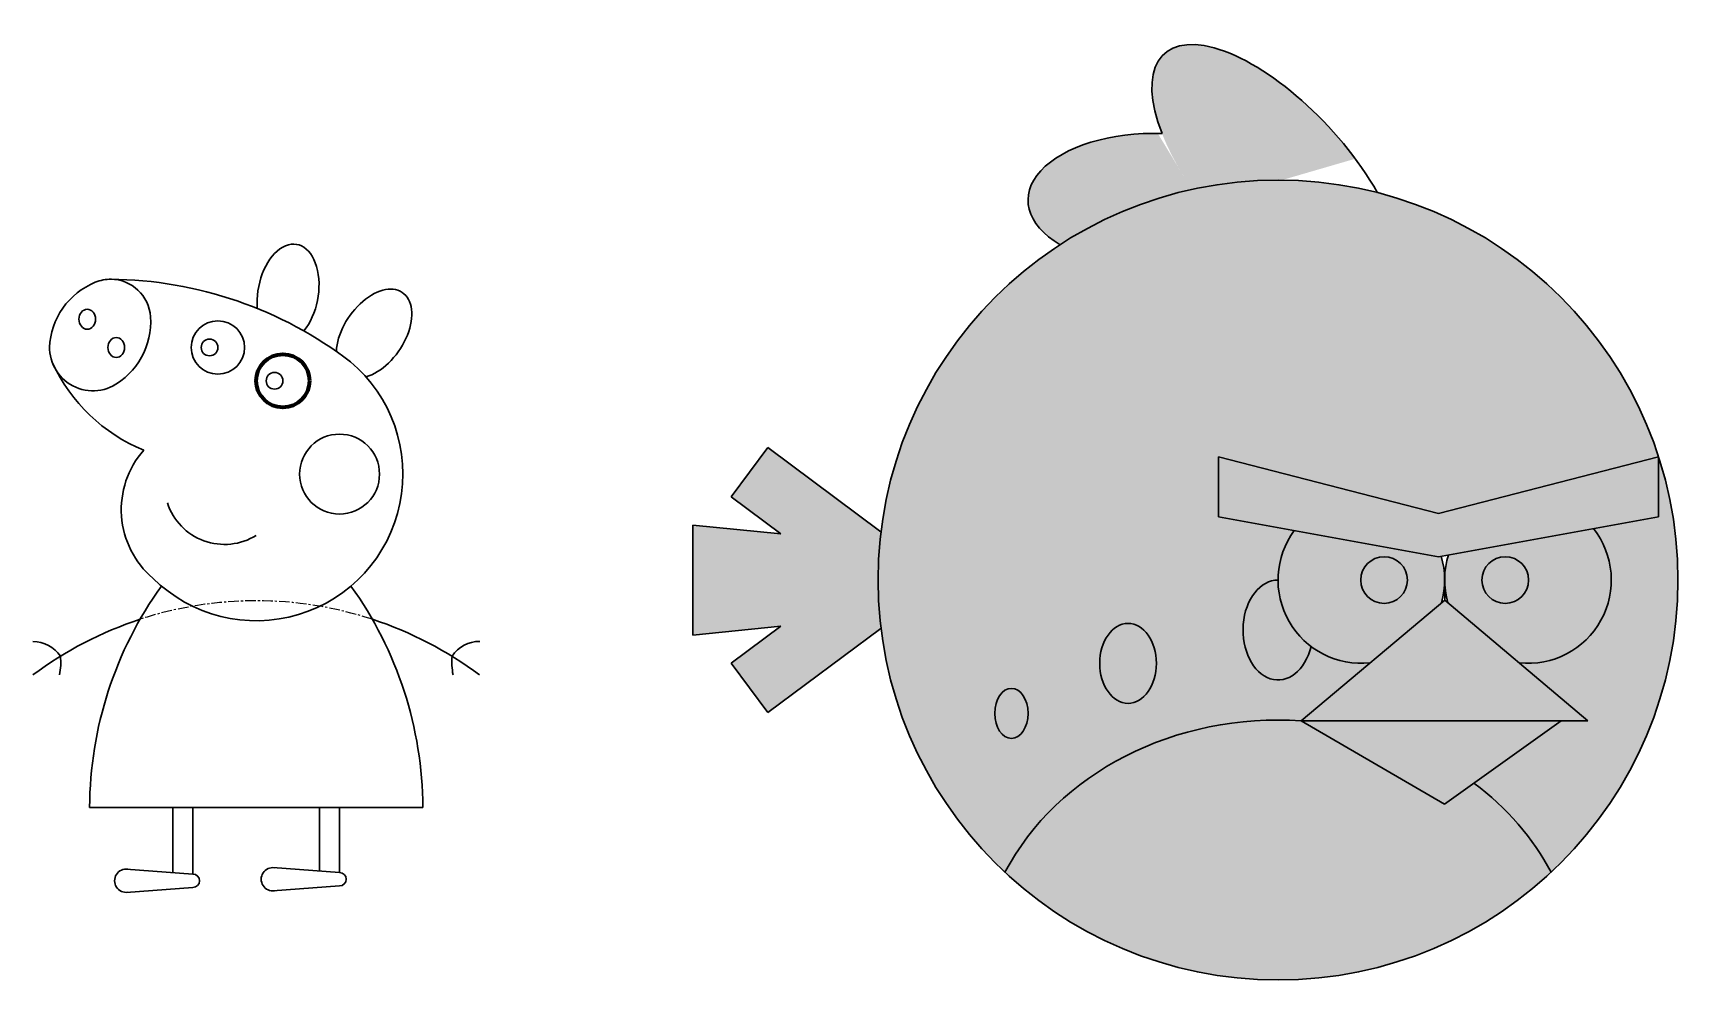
# Model space of a CAD drawing. Header units: millimetres. Extents: x 15 to 565, y 18 to 672.
# Drawn here: x 32.4 to 526, y 388 to 672.2 of the extents above; entities that cross this region are included whole.
import ezdxf

# ---------------------------------------------------------------- set-up
doc = ezdxf.new("R2010")
doc.units = ezdxf.units.MM
doc.header["$LTSCALE"] = 0.2
doc.linetypes.add('CENTER', pattern=[50.800000000000004, 31.75, -6.35, 6.35, -6.35])
doc.layers.add('中心线', color=1, linetype='CENTER')
doc.layers.add('可见的轮廓线', color=3, linetype='Continuous', lineweight=30)

msp = doc.modelspace()

# ---------------------------------------------------------------- hatches: boundary and pattern name
at = {"layer": '可见的轮廓线', "ltscale": 0.5, "true_color": 0x000000}
h = msp.add_hatch(color=18, dxfattribs=at)
h.dxf.hatch_style = 1
edge = h.paths.add_edge_path()
edge.add_ellipse((405.9958210047082, 628.0335457502799), major_axis=(-34.12566092430169, 37.90038609934717), ratio=0.4313725490196079, start_angle=243.4383516678046, end_angle=408.7253069091449)
edge.add_ellipse((368.4958210047082, 622.0236769020601), major_axis=(-37.5, 0), ratio=0.5333333333333333, start_angle=265.8695828718677, end_angle=401.9528516233726)
edge.add_arc((405.9958210047084, 508.0335457502802), 120, 75.58005865560591, 123.01815477047549, ccw=False)
h.paths.add_polyline_path([(256.8069146420908, 521.8714658379789), (230.3750839351285, 524.5335457502802), (230.3750839351285, 491.5335457502802), (256.8069146420905, 494.1956256625813), (241.8750839351285, 483.1108002022005), (252.8750839351285, 468.2932337584484), (286.8750839351285, 493.5335457502802, -0.03029159089376873), (285.9958210047084, 508.0335457502802, -0.03029159089376873), (286.8750839351285, 522.5335457502802), (252.8750839351285, 547.7738577421119), (241.8750839351285, 532.9562912983598)])
h.paths.add_polyline_path([(454.1492265605657, 515.0335457502802), (520.1492265605655, 527.0335457502802), (520.1492265605655, 545.0335457502802), (454.1492265605657, 528.0335457502802), (388.1492265605659, 545.0335457502802), (388.1492265605659, 527.0335457502802)])
h.paths.add_polyline_path([(444.8087968946147, 508.0335457502802, 1), (430.8087968946147, 508.0335457502802, 1)])
h.paths.add_polyline_path([(481.1828451148021, 508.0335457502802, 1), (467.1828451148021, 508.0335457502802, 1)])
at = {"layer": '可见的轮廓线', "ltscale": 0.5}
h = msp.add_hatch(color=1, dxfattribs=at)
h.dxf.hatch_style = 1
edge = h.paths.add_edge_path()
edge.add_line((388.1492265605659, 545.0335457502802), (454.1492265605657, 528.0335457502802))
edge.add_line((454.1492265605657, 528.0335457502802), (520.1492265605656, 545.0335457502802))
edge.add_arc((405.9958210047084, 508.0335457502802), 120, 17.95881809170456, 180)
edge.add_arc((405.9958210047084, 508.0335457502801), 120, 180, 226.9501613714837)
edge.add_ellipse((405.9958210047082, 388.0335457502802), major_axis=(90, 0), ratio=0.8666666666666667, start_angle=85.55931513740319, end_angle=155.5301031689287, ccw=False)
edge.add_line((412.9642510711135, 465.7993916104213), (433.5932423426142, 483.1688438137318))
edge.add_arc((430.9958210047085, 508.0335457502802), 25.00000000000002, 232.8867592355445, 275.96361330209584, ccw=False)
edge.add_ellipse((405.9958210047082, 493.0335457502802), major_axis=(2.273736754432321e-13, -15), ratio=0.7, start_angle=180, end_angle=430.787408249702, ccw=False)
edge.add_arc((430.9958210047084, 508.0335457502802), 25.00000000000003, 143.517500780441, 179.9999999999999, ccw=False)
edge.add_line((410.8948582672232, 522.8979763490697), (388.1492265605659, 527.0335457502802))
edge.add_line((388.1492265605659, 527.0335457502802), (388.1492265605659, 545.0335457502802))
edge = h.paths.add_edge_path(flags=16)
edge.add_ellipse((360.9958210047082, 483.0335457502802), major_axis=(0, 12), ratio=0.7083333333333334, start_angle=0, end_angle=360)
edge = h.paths.add_edge_path(flags=16)
edge.add_ellipse((325.9958210047082, 468.0335457502802), major_axis=(0, 7.5), ratio=0.6666666666666666, start_angle=0, end_angle=360)
edge = h.paths.add_edge_path()
edge.add_arc((405.9958210047084, 508.0335457502802), 120, 0, 17.95881809170479)
edge.add_line((520.1492265605655, 545.0335457502806), (520.1492265605655, 527.0335457502802))
edge.add_line((520.1492265605655, 527.0335457502802), (500.6470156187592, 523.4876892154062))
edge.add_arc((480.9958210047084, 508.0335457502802), 24.99999999999995, -96.05016517261163, 38.182310367956006, ccw=False)
edge.add_line((478.3608416501339, 483.1727958862683), (498.9642510711135, 465.7993916104213))
edge.add_line((498.9642510711135, 465.7993916104213), (490.9642510711135, 465.7993916104213))
edge.add_line((490.9642510711135, 465.7993916104213), (464.780348847387, 447.0966043077594))
edge.add_ellipse((405.9958210047082, 388.0335457502802), major_axis=(90, 0), ratio=0.8666666666666667, start_angle=24.469896831070912, end_angle=49.21961430000903, ccw=False)
edge.add_arc((405.9958210047084, 508.0335457502802), 120, 313.0498386285161, 360)
h = msp.add_hatch(color=0, dxfattribs=at)
h.dxf.hatch_style = 1
h.paths.add_polyline_path([(433.5932423426142, 483.1688438137318), (455.0549062615513, 501.2393999905862, 0.1422260553773989), (454.952727766344, 515.1796368786034), (454.1492265605657, 515.0335457502802), (410.8948582672232, 522.8979763490697, 0.6521785443524751)])
h.paths.add_polyline_path([(430.8087968946147, 508.0335457502802, -1), (444.8087968946147, 508.0335457502802, -1)], flags=16)
h.paths.add_polyline_path([(500.6470156187592, 523.4876892154062), (457.1624443462324, 515.5814035294923, 0.1465332285229929), (456.9371673636198, 501.2378717602973), (478.3608416501339, 483.1727958862683, 0.6633452937461154)])
h.paths.add_polyline_path([(467.1828451148021, 508.0335457502802, -1), (481.1828451148021, 508.0335457502802, -1)], flags=16)
at = {"layer": '可见的轮廓线', "ltscale": 0.5, "true_color": 0x5e67af}
h = msp.add_hatch(color=165, dxfattribs=at)
h.dxf.hatch_style = 1
edge = h.paths.add_edge_path()
edge.add_ellipse((360.9958210047082, 483.0335457502802), major_axis=(0, 12), ratio=0.7083333333333334, start_angle=0, end_angle=360)
edge = h.paths.add_edge_path()
edge.add_ellipse((405.9958210047082, 493.0335457502802), major_axis=(2.273736754432321e-13, -15), ratio=0.7, start_angle=180, end_angle=430.787408249702)
edge.add_arc((430.9958210047084, 508.0335457502802), 25.00000000000003, 179.9999999999999, 232.8867592355444, ccw=False)
edge = h.paths.add_edge_path()
edge.add_ellipse((325.9958210047082, 468.0335457502802), major_axis=(0, 7.5), ratio=0.6666666666666666, start_angle=0, end_angle=360)
at = {"layer": '可见的轮廓线', "ltscale": 0.5}
h = msp.add_hatch(color=2, dxfattribs=at)
h.dxf.hatch_style = 1
h.paths.add_polyline_path([(455.9958209322929, 502.031642916367), (412.9642510711135, 465.7993916104213), (498.9642510711135, 465.7993916104213)])
h.paths.add_polyline_path([(490.9642510711135, 465.7993916104213), (412.9642510711135, 465.7993916104213), (455.9642510711135, 440.7993916104213)])
at = {"layer": '可见的轮廓线', "ltscale": 0.5, "true_color": 0xedee99}
h = msp.add_hatch(color=61, dxfattribs=at)
h.dxf.hatch_style = 1
edge = h.paths.add_edge_path()
edge.add_ellipse((405.9958210047082, 388.0335457502802), major_axis=(90, 0), ratio=0.8666666666666667, start_angle=85.5593151374032, end_angle=155.5301031689287)
edge.add_arc((405.9958210047084, 508.0335457502802), 120, 226.9501613714837, 313.0498386285161)
edge.add_ellipse((405.9958210047082, 388.0335457502802), major_axis=(90, 0), ratio=0.8666666666666667, start_angle=24.46989683107092, end_angle=49.21961430000898)
edge.add_line((464.780348847387, 447.0966043077594), (455.9642510711135, 440.7993916104213))
edge.add_line((455.9642510711135, 440.7993916104213), (412.9642510711135, 465.7993916104213))

# ---------------------------------------------------------------- linework, layer by layer
at = {"layer": '中心线', "ltscale": 0.5}
msp.add_arc((99.42061287769047, 389.8049362621137), 112, 71.87403037778904, 108.125969622211, dxfattribs=at)
at = {"layer": '可见的轮廓线', "ltscale": 0.5}
for p, q in [((252.8750839351285, 547.7738577421119), (241.8750839351285, 532.9562912983598)), ((286.8750839351285, 522.5335457502802), (252.8750839351285, 547.7738577421119)), ((454.1492265605657, 528.0335457502802), (388.1492265605659, 545.0335457502802)), ((388.1492265605659, 545.0335457502802), (388.1492265605659, 527.0335457502802)), ((454.1492265605657, 528.0335457502802), (520.1492265605655, 545.0335457502802)), ((520.1492265605655, 545.0335457502802), (520.1492265605655, 527.0335457502802)), ((241.8750839351285, 532.9562912983598), (256.8069146420908, 521.8714658379788)), ((230.3750839351285, 524.5335457502802), (230.3750839351285, 491.5335457502802)), ((230.3750839351285, 524.5335457502802), (256.806914642091, 521.8714658379789)), ((388.1492265605659, 527.0335457502802), (454.1492265605657, 515.0335457502802)), ((520.1492265605655, 527.0335457502802), (454.1492265605657, 515.0335457502802)), ((455.9958210047084, 508.0335457502802), (455.995592664997, 502.033545754625)), ((455.9958209322929, 502.031642916367), (412.9642510711135, 465.7993916104213)), ((498.9642510711135, 465.7993916104213), (455.9958209322929, 502.031642916367)), ((230.3750839351285, 491.5335457502802), (256.806914642091, 494.1956256625814)), ((241.8750839351285, 483.1108002022005), (256.8069146420908, 494.1956256625815)), ((286.8750839351285, 493.5335457502802), (252.8750839351285, 468.2932337584484)), ((252.8750839351285, 468.2932337584484), (241.8750839351285, 483.1108002022005)), ((412.9642510711135, 465.7993916104213), (498.9642510711135, 465.7993916104213)), ((412.9642510711135, 465.7993916104213), (498.9642510711135, 465.7993916104213)), ((455.9642510711135, 440.7993916104213), (412.9642510711135, 465.7993916104213)), ((455.9642510711135, 440.7993916104213), (490.9642510711135, 465.7993916104213)), ((99.4206128776907, 439.8049183643272), (49.4206128776907, 439.8049183643272)), ((74.4206128776907, 439.8049183643272), (74.4206128776907, 420.2549183643272)), ((80.4206128776907, 439.8049183643272), (80.4206128776907, 419.8049183643272)), ((99.4206128776907, 439.8049183643272), (149.4206128776907, 439.8049183643272)), ((118.4206128776907, 439.8049183643272), (118.4206128776907, 420.7049183643272)), ((124.4206128776907, 439.8049183643272), (124.4206128776907, 420.2549183643272)), ((60.4206128776907, 421.3049183643272), (80.4206128776907, 419.8049183643272)), ((104.4206128776907, 421.7549183643272), (124.4206128776907, 420.2549183643272)), ((80.4206128776907, 415.8049183643272), (60.4206128776907, 414.3049183643272)), ((124.4206128776907, 416.2549183643272), (104.4206128776907, 414.7549183643272))]:
    msp.add_line(p, q, dxfattribs=at)
for centre, radius in [((405.9958210047084, 508.0335457502802), 120), ((87.9206128776907, 577.8049183643272), 8), ((85.4206128776907, 577.8049183643272), 2.5), ((104.9206128776907, 567.8049183643272), 2.5), ((124.4206128776907, 539.8049183643272), 12), ((437.8087968946147, 508.0335457502802), 7), ((474.1828451148021, 508.0335457502802), 7)]:
    msp.add_circle(centre, radius, dxfattribs=at)
at = {"layer": '可见的轮廓线', "lineweight": 211, "ltscale": 0.5}
msp.add_circle((107.4206128776907, 567.8049183643272), 8, dxfattribs=at)
at = {"layer": '可见的轮廓线', "ltscale": 0.5}
for centre, radius, start, end in [((59.41330432837822, 576.9886722710091), 21.99999999999997, 112.1122685502219, 177.8737185187778), ((55.72764440546302, 586.2853993258916), 11.99999999999999, 88.88412306092562, 112.5177645556697), ((55.72764440546302, 586.2853993258916), 12, 3.482235444360721, 90.00000000007815), ((54.67596680220117, 478.2900078551406), 120, 52.51448502194316, 89.49785450448763), ((45.75611451138343, 585.5226316208566), 21.99999999999997, 298.1262814812216, 3.887731449782646), ((50.42845176313108, 577.8049183643272), 13, 169.6182092136928, 306.3817907865302), ((85.44197846356792, 595.0741045196921), 52.00000000000009, 204.9469790203621, 247.6574333305446), ((99.4206128776907, 539.8049183643272), 44, 225.2071662976293, 49.99999999999532), ((85.93380234186156, 529.1295803107998), 27.00000000000002, 138.6201647640716, 229.5611104169039), ((89.91004771473922, 536.7147484205777), 18, 197.9999999999974, 301.8950327517764), ((480.9958210047084, 508.0335457502802), 25, 263.9498348273844, 38.25348316134877), ((430.9958210047084, 508.0335457502802), 25, 143.5875603522142, 275.9636133020994), ((430.9958210047084, 508.0335457502802), 25, 344.2306288966057, 16.67256291254045), ((480.9958210047084, 508.0335457502802), 25, 162.3562097761841, 195.7730105572665), ((164.4189207020938, 439.1810613904711), 115, 144.3373510787629, 179.6891778526626), ((34.42230505328757, 439.1810613904711), 115, 0.3108221473374291, 35.66264892125007), ((99.4206128776907, 389.8049362621163), 112, 108.125969622211, 126.7421120489687), ((99.4206128776907, 389.8049362621163), 112, 53.25788795103126, 71.87403037778904), ((32.42061287769047, 479.5545880720258), 10, 34.18341436131185, 90), ((166.4794460733056, 479.6200764955134), 10, 90.05597855636582, 145.8725641950384), ((20.77713470537174, 483.340951333262), 19.99999999999994, 349.106834986884, 5.255879534392446), ((178.1192193738593, 483.4178137437992), 19.99999999999994, 174.8000990219583, 190.949143569469), ((60.4206128776907, 417.8049183643272), 3.5, 81.42169334236192, 278.5783066576381), ((80.4206128776907, 417.8049183643272), 2, 270, 90), ((104.4206128776907, 418.2549183643272), 3.5, 81.42169334236192, 278.5783066576381), ((124.4206128776907, 418.2549183643272), 2, 270, 90)]:
    msp.add_arc(centre, radius, start, end, dxfattribs=at)
for centre, major_axis, ratio, start_param, end_param in [((405.9958210047082, 628.0335457502799), (-34.12566092430169, 37.90038609934717), 0.4313725490196079, 4.248800762231019, 7.133602341788907), ((368.4958210047082, 622.0236769020601), (-37.5, 0), 0.5333333333333333, 4.640299602018013, 7.015400698608087), ((108.971262649372, 593.9693447799987), (2.604722665003918, 14.77211629518308), 0.6038384821562166, 3.962985781323582, 8.265547358280322), ((134.7739314104504, 581.9373627358709), (8.532154993695242, 12.33703088930072), 0.6038384821562166, 3.780957041616406, 8.658646690554129), ((405.9958210047082, 493.0335457502802), (2.273736754432321e-13, -15), 0.7, 3.141592653589793, 7.518658650090282), ((405.9958210047082, 388.0335457502802), (90, 0), 0.8666666666666667, 1.49329175489911, 2.714512386264273), ((405.9958210047082, 388.0335457502802), (90, 0), 0.8666666666666667, 0.4270802673255142, 0.8590443260968409)]:
    msp.add_ellipse(centre, major_axis=major_axis, ratio=ratio, start_param=start_param, end_param=end_param, dxfattribs=at)
for centre, major_axis, ratio in [((48.72764440546302, 586.2853993258916), (0, -3), 0.8333333333333334), ((57.42845176313085, 577.8049183643272), (0, -3), 0.8333333333333334), ((360.9958210047082, 483.0335457502802), (0, 12), 0.7083333333333334), ((325.9958210047082, 468.0335457502802), (0, 7.5), 0.6666666666666666)]:
    msp.add_ellipse(centre, major_axis=major_axis, ratio=ratio, dxfattribs=at)

doc.saveas('drawing.dxf')
